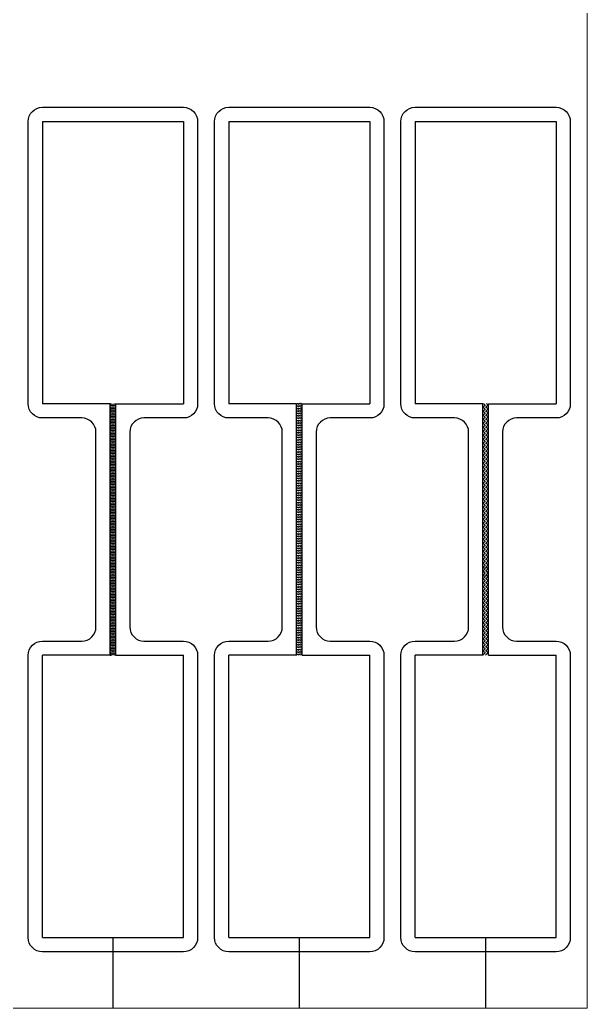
# Model space of a CAD drawing. Header units: millimetres. Extents: x 0 to 40, y 0 to 70.
# Drawn here: x 19.9 to 40, y 0 to 35 of the extents above; entities that cross this region are included whole.
import ezdxf

# ---------------------------------------------------------------- set-up
doc = ezdxf.new("R2010")
doc.units = ezdxf.units.MM
for name, color, linetype in [('Al Foil', 2, 'Continuous'), ('Cut Through All', 3, 'Continuous'), ('DEF POINTS', 7, 'Continuous')]:
    doc.layers.add(name, color=color, linetype=linetype)

msp = doc.modelspace()

# ---------------------------------------------------------------- linework, layer by layer
at = {"layer": 'Al Foil', "linetype": 'Continuous', "lineweight": 0}
for p, q in [((40, 70), (40, 0)), ((40, 0), (0, 0))]:
    msp.add_line(p, q, dxfattribs=at)
at = {"layer": 'Al Foil'}
for p, q in [((20.7, 31.4), (25.7, 31.4)), ((20.7, 31.4), (20.7, 21.4)), ((25.7, 31.4), (25.7, 21.4)), ((27.3, 31.4), (32.3, 31.4)), ((27.3, 31.4), (27.3, 21.4)), ((32.3, 31.4), (32.3, 21.4)), ((33.9, 31.4), (38.9, 31.4)), ((33.9, 31.4), (33.9, 21.4)), ((38.9, 31.4), (38.9, 21.4)), ((23.1, 21.4), (20.7, 21.4)), ((23.1, 12.5), (23.1, 21.4)), ((23.1, 21.4), (23.15, 21.4)), ((23.125, 21.351), (23.275, 21.351)), ((23.2, 21.4), (23.2, 21.37)), ((23.25, 21.4), (23.3, 21.4)), ((23.3, 12.5), (23.3, 21.4)), ((23.3, 21.4), (25.7, 21.4)), ((29.7, 21.4), (27.3, 21.4)), ((29.7, 21.377), (29.735, 21.412)), ((29.7, 12.5), (29.7, 21.4)), ((29.735, 21.412), (29.76, 21.412)), ((29.76, 21.377), (29.8, 21.417)), ((29.84, 21.377), (29.8, 21.417)), ((29.865, 21.412), (29.84, 21.412)), ((29.9, 21.377), (29.865, 21.412)), ((29.9, 12.5), (29.9, 21.4)), ((29.9, 21.4), (32.3, 21.4)), ((36.3, 21.4), (33.9, 21.4)), ((36.3, 12.5), (36.3, 21.4)), ((36.4, 21.339), (36.329, 21.41)), ((36.5, 21.339), (36.429, 21.41)), ((36.5, 12.5), (36.5, 21.4)), ((36.5, 21.4), (38.9, 21.4)), ((23.1, 21.3), (23.15, 21.3)), ((23.1, 21.2), (23.15, 21.2)), ((23.1, 21.1), (23.15, 21.1)), ((23.1, 21), (23.15, 21)), ((23.125, 21.251), (23.275, 21.251)), ((23.125, 21.151), (23.275, 21.151)), ((23.125, 21.051), (23.275, 21.051)), ((23.2, 21.33), (23.2, 21.27)), ((23.2, 21.23), (23.2, 21.17)), ((23.2, 21.13), (23.2, 21.07)), ((23.2, 21.03), (23.2, 20.97)), ((23.25, 21.3), (23.3, 21.3)), ((23.25, 21.2), (23.3, 21.2)), ((23.25, 21.1), (23.3, 21.1)), ((23.25, 21), (23.3, 21)), ((29.7, 21.292), (29.735, 21.327)), ((29.7, 21.206), (29.735, 21.242)), ((29.7, 21.121), (29.735, 21.156)), ((29.7, 21.036), (29.735, 21.071)), ((29.735, 21.327), (29.76, 21.327)), ((29.735, 21.242), (29.76, 21.242)), ((29.735, 21.156), (29.76, 21.156)), ((29.735, 21.071), (29.76, 21.071)), ((29.76, 21.292), (29.8, 21.331)), ((29.76, 21.206), (29.8, 21.246)), ((29.76, 21.121), (29.8, 21.161)), ((29.76, 21.036), (29.8, 21.075)), ((29.84, 21.292), (29.8, 21.331)), ((29.84, 21.206), (29.8, 21.246)), ((29.84, 21.121), (29.8, 21.161)), ((29.84, 21.036), (29.8, 21.075)), ((29.865, 21.327), (29.84, 21.327)), ((29.865, 21.242), (29.84, 21.242)), ((29.865, 21.156), (29.84, 21.156)), ((29.865, 21.071), (29.84, 21.071)), ((29.9, 21.292), (29.865, 21.327)), ((29.9, 21.206), (29.865, 21.242)), ((29.9, 21.121), (29.865, 21.156)), ((29.9, 21.036), (29.865, 21.071)), ((36.3, 21.268), (36.371, 21.339)), ((36.3, 21.127), (36.371, 21.197)), ((36.3, 20.985), (36.371, 21.056)), ((36.4, 21.197), (36.329, 21.268)), ((36.4, 21.056), (36.329, 21.127)), ((36.4, 21.268), (36.471, 21.339)), ((36.4, 21.127), (36.471, 21.197)), ((36.4, 20.985), (36.471, 21.056)), ((36.5, 21.197), (36.429, 21.268)), ((36.5, 21.056), (36.429, 21.127)), ((23.1, 20.9), (23.15, 20.9)), ((23.1, 20.8), (23.15, 20.8)), ((23.1, 20.7), (23.15, 20.7)), ((23.125, 20.951), (23.275, 20.951)), ((23.125, 20.851), (23.275, 20.851)), ((23.125, 20.751), (23.275, 20.751)), ((23.125, 20.651), (23.275, 20.651)), ((23.2, 20.93), (23.2, 20.87)), ((23.2, 20.83), (23.2, 20.77)), ((23.2, 20.73), (23.2, 20.67)), ((23.25, 20.9), (23.3, 20.9)), ((23.25, 20.8), (23.3, 20.8)), ((23.25, 20.7), (23.3, 20.7)), ((29.7, 20.95), (29.735, 20.986)), ((29.7, 20.865), (29.735, 20.9)), ((29.7, 20.779), (29.735, 20.815)), ((29.7, 20.694), (29.735, 20.729)), ((29.735, 20.986), (29.76, 20.986)), ((29.735, 20.9), (29.76, 20.9)), ((29.735, 20.815), (29.76, 20.815)), ((29.735, 20.729), (29.76, 20.729)), ((29.76, 20.95), (29.8, 20.99)), ((29.76, 20.865), (29.8, 20.904)), ((29.76, 20.779), (29.8, 20.819)), ((29.76, 20.694), (29.8, 20.734)), ((29.84, 20.95), (29.8, 20.99)), ((29.84, 20.865), (29.8, 20.904)), ((29.84, 20.779), (29.8, 20.819)), ((29.84, 20.694), (29.8, 20.734)), ((29.865, 20.986), (29.84, 20.986)), ((29.865, 20.9), (29.84, 20.9)), ((29.865, 20.815), (29.84, 20.815)), ((29.865, 20.729), (29.84, 20.729)), ((29.9, 20.95), (29.865, 20.986)), ((29.9, 20.865), (29.865, 20.9)), ((29.9, 20.779), (29.865, 20.815)), ((29.9, 20.694), (29.865, 20.729)), ((36.3, 20.844), (36.371, 20.915)), ((36.3, 20.702), (36.371, 20.773)), ((36.4, 20.915), (36.329, 20.985)), ((36.4, 20.773), (36.329, 20.844)), ((36.4, 20.632), (36.329, 20.702)), ((36.4, 20.844), (36.471, 20.915)), ((36.4, 20.702), (36.471, 20.773)), ((36.5, 20.915), (36.429, 20.985)), ((36.5, 20.773), (36.429, 20.844)), ((36.5, 20.632), (36.429, 20.702)), ((23.1, 20.6), (23.15, 20.6)), ((23.1, 20.5), (23.15, 20.5)), ((23.1, 20.4), (23.15, 20.4)), ((23.1, 20.3), (23.15, 20.3)), ((23.125, 20.551), (23.275, 20.551)), ((23.125, 20.451), (23.275, 20.451)), ((23.125, 20.351), (23.275, 20.351)), ((23.2, 20.63), (23.2, 20.57)), ((23.2, 20.53), (23.2, 20.47)), ((23.2, 20.43), (23.2, 20.37)), ((23.2, 20.33), (23.2, 20.27)), ((23.25, 20.6), (23.3, 20.6)), ((23.25, 20.5), (23.3, 20.5)), ((23.25, 20.4), (23.3, 20.4)), ((23.25, 20.3), (23.3, 20.3)), ((29.7, 20.609), (29.735, 20.644)), ((29.7, 20.523), (29.735, 20.559)), ((29.7, 20.438), (29.735, 20.473)), ((29.7, 20.353), (29.735, 20.388)), ((29.7, 20.267), (29.735, 20.303)), ((29.735, 20.644), (29.76, 20.644)), ((29.735, 20.559), (29.76, 20.559)), ((29.735, 20.473), (29.76, 20.473)), ((29.735, 20.388), (29.76, 20.388)), ((29.735, 20.303), (29.76, 20.303)), ((29.76, 20.609), (29.8, 20.648)), ((29.76, 20.523), (29.8, 20.563)), ((29.76, 20.438), (29.8, 20.478)), ((29.76, 20.353), (29.8, 20.392)), ((29.76, 20.267), (29.8, 20.307)), ((29.84, 20.609), (29.8, 20.648)), ((29.84, 20.523), (29.8, 20.563)), ((29.84, 20.438), (29.8, 20.478)), ((29.84, 20.353), (29.8, 20.392)), ((29.84, 20.267), (29.8, 20.307)), ((29.865, 20.644), (29.84, 20.644)), ((29.865, 20.559), (29.84, 20.559)), ((29.865, 20.473), (29.84, 20.473)), ((29.865, 20.388), (29.84, 20.388)), ((29.865, 20.303), (29.84, 20.303)), ((29.9, 20.609), (29.865, 20.644)), ((29.9, 20.523), (29.865, 20.559)), ((29.9, 20.438), (29.865, 20.473)), ((29.9, 20.353), (29.865, 20.388)), ((29.9, 20.267), (29.865, 20.303)), ((36.3, 20.561), (36.371, 20.632)), ((36.3, 20.42), (36.371, 20.49)), ((36.3, 20.278), (36.371, 20.349)), ((36.4, 20.49), (36.329, 20.561)), ((36.4, 20.349), (36.329, 20.42)), ((36.4, 20.561), (36.471, 20.632)), ((36.4, 20.42), (36.471, 20.49)), ((36.4, 20.278), (36.471, 20.349)), ((36.5, 20.49), (36.429, 20.561)), ((36.5, 20.349), (36.429, 20.42)), ((23.1, 20.2), (23.15, 20.2)), ((23.1, 20.1), (23.15, 20.1)), ((23.1, 20), (23.15, 20)), ((23.125, 20.251), (23.275, 20.251)), ((23.125, 20.151), (23.275, 20.151)), ((23.125, 20.051), (23.275, 20.051)), ((23.125, 19.951), (23.275, 19.951)), ((23.2, 20.23), (23.2, 20.17)), ((23.2, 20.13), (23.2, 20.07)), ((23.2, 20.03), (23.2, 19.97)), ((23.25, 20.2), (23.3, 20.2)), ((23.25, 20.1), (23.3, 20.1)), ((23.25, 20), (23.3, 20)), ((29.7, 20.182), (29.735, 20.217)), ((29.7, 20.097), (29.735, 20.132)), ((29.7, 20.011), (29.735, 20.047)), ((29.7, 19.926), (29.735, 19.961)), ((29.735, 20.217), (29.76, 20.217)), ((29.735, 20.132), (29.76, 20.132)), ((29.735, 20.047), (29.76, 20.047)), ((29.735, 19.961), (29.76, 19.961)), ((29.76, 20.182), (29.8, 20.222)), ((29.76, 20.097), (29.8, 20.136)), ((29.76, 20.011), (29.8, 20.051)), ((29.76, 19.926), (29.8, 19.966)), ((29.84, 20.182), (29.8, 20.222)), ((29.84, 20.097), (29.8, 20.136)), ((29.84, 20.011), (29.8, 20.051)), ((29.84, 19.926), (29.8, 19.966)), ((29.865, 20.217), (29.84, 20.217)), ((29.865, 20.132), (29.84, 20.132)), ((29.865, 20.047), (29.84, 20.047)), ((29.865, 19.961), (29.84, 19.961)), ((29.9, 20.182), (29.865, 20.217)), ((29.9, 20.097), (29.865, 20.132)), ((29.9, 20.011), (29.865, 20.047)), ((29.9, 19.926), (29.865, 19.961)), ((36.3, 20.137), (36.371, 20.207)), ((36.3, 19.995), (36.371, 20.066)), ((36.4, 20.207), (36.329, 20.278)), ((36.4, 20.066), (36.329, 20.137)), ((36.4, 19.925), (36.329, 19.995)), ((36.4, 20.137), (36.471, 20.207)), ((36.4, 19.995), (36.471, 20.066)), ((36.5, 20.207), (36.429, 20.278)), ((36.5, 20.066), (36.429, 20.137)), ((36.5, 19.925), (36.429, 19.995)), ((23.1, 19.9), (23.15, 19.9)), ((23.1, 19.8), (23.15, 19.8)), ((23.1, 19.7), (23.15, 19.7)), ((23.1, 19.6), (23.15, 19.6)), ((23.125, 19.851), (23.275, 19.851)), ((23.125, 19.751), (23.275, 19.751)), ((23.125, 19.651), (23.275, 19.651)), ((23.2, 19.93), (23.2, 19.87)), ((23.2, 19.83), (23.2, 19.77)), ((23.2, 19.73), (23.2, 19.67)), ((23.2, 19.63), (23.2, 19.57)), ((23.25, 19.9), (23.3, 19.9)), ((23.25, 19.8), (23.3, 19.8)), ((23.25, 19.7), (23.3, 19.7)), ((23.25, 19.6), (23.3, 19.6)), ((29.7, 19.841), (29.735, 19.876)), ((29.7, 19.755), (29.735, 19.791)), ((29.7, 19.67), (29.735, 19.705)), ((29.7, 19.584), (29.735, 19.62)), ((29.735, 19.876), (29.76, 19.876)), ((29.735, 19.791), (29.76, 19.791)), ((29.735, 19.705), (29.76, 19.705)), ((29.735, 19.62), (29.76, 19.62)), ((29.76, 19.841), (29.8, 19.88)), ((29.76, 19.755), (29.8, 19.795)), ((29.76, 19.67), (29.8, 19.709)), ((29.76, 19.584), (29.8, 19.624)), ((29.84, 19.841), (29.8, 19.88)), ((29.84, 19.755), (29.8, 19.795)), ((29.84, 19.67), (29.8, 19.709)), ((29.84, 19.584), (29.8, 19.624)), ((29.865, 19.876), (29.84, 19.876)), ((29.865, 19.791), (29.84, 19.791)), ((29.865, 19.705), (29.84, 19.705)), ((29.865, 19.62), (29.84, 19.62)), ((29.9, 19.841), (29.865, 19.876)), ((29.9, 19.755), (29.865, 19.791)), ((29.9, 19.67), (29.865, 19.705)), ((29.9, 19.584), (29.865, 19.62)), ((36.3, 19.854), (36.371, 19.925)), ((36.3, 19.712), (36.371, 19.783)), ((36.3, 19.571), (36.371, 19.642)), ((36.4, 19.783), (36.329, 19.854)), ((36.4, 19.642), (36.329, 19.712)), ((36.4, 19.854), (36.471, 19.925)), ((36.4, 19.712), (36.471, 19.783)), ((36.4, 19.571), (36.471, 19.642)), ((36.5, 19.783), (36.429, 19.854)), ((36.5, 19.642), (36.429, 19.712)), ((23.1, 19.5), (23.15, 19.5)), ((23.1, 19.4), (23.15, 19.4)), ((23.1, 19.3), (23.15, 19.3)), ((23.125, 19.551), (23.275, 19.551)), ((23.125, 19.451), (23.275, 19.451)), ((23.125, 19.351), (23.275, 19.351)), ((23.125, 19.251), (23.275, 19.251)), ((23.2, 19.53), (23.2, 19.47)), ((23.2, 19.43), (23.2, 19.37)), ((23.2, 19.33), (23.2, 19.27)), ((23.25, 19.5), (23.3, 19.5)), ((23.25, 19.4), (23.3, 19.4)), ((23.25, 19.3), (23.3, 19.3)), ((29.7, 19.499), (29.735, 19.534)), ((29.7, 19.414), (29.735, 19.449)), ((29.7, 19.328), (29.735, 19.364)), ((29.7, 19.243), (29.735, 19.278)), ((29.735, 19.534), (29.76, 19.534)), ((29.735, 19.449), (29.76, 19.449)), ((29.735, 19.364), (29.76, 19.364)), ((29.735, 19.278), (29.76, 19.278)), ((29.76, 19.499), (29.8, 19.539)), ((29.76, 19.414), (29.8, 19.453)), ((29.76, 19.328), (29.8, 19.368)), ((29.76, 19.243), (29.8, 19.283)), ((29.84, 19.499), (29.8, 19.539)), ((29.84, 19.414), (29.8, 19.453)), ((29.84, 19.328), (29.8, 19.368)), ((29.84, 19.243), (29.8, 19.283)), ((29.865, 19.534), (29.84, 19.534)), ((29.865, 19.449), (29.84, 19.449)), ((29.865, 19.364), (29.84, 19.364)), ((29.865, 19.278), (29.84, 19.278)), ((29.9, 19.499), (29.865, 19.534)), ((29.9, 19.414), (29.865, 19.449)), ((29.9, 19.328), (29.865, 19.364)), ((29.9, 19.243), (29.865, 19.278)), ((36.3, 19.43), (36.371, 19.5)), ((36.3, 19.288), (36.371, 19.359)), ((36.4, 19.5), (36.329, 19.571)), ((36.4, 19.359), (36.329, 19.43)), ((36.4, 19.218), (36.329, 19.288)), ((36.4, 19.43), (36.471, 19.5)), ((36.4, 19.288), (36.471, 19.359)), ((36.5, 19.5), (36.429, 19.571)), ((36.5, 19.359), (36.429, 19.43)), ((36.5, 19.218), (36.429, 19.288)), ((23.1, 19.2), (23.15, 19.2)), ((23.1, 19.1), (23.15, 19.1)), ((23.1, 19), (23.15, 19)), ((23.1, 18.9), (23.15, 18.9)), ((23.125, 19.151), (23.275, 19.151)), ((23.125, 19.051), (23.275, 19.051)), ((23.125, 18.951), (23.275, 18.951)), ((23.2, 19.23), (23.2, 19.17)), ((23.2, 19.13), (23.2, 19.07)), ((23.2, 19.03), (23.2, 18.97)), ((23.2, 18.93), (23.2, 18.87)), ((23.25, 19.2), (23.3, 19.2)), ((23.25, 19.1), (23.3, 19.1)), ((23.25, 19), (23.3, 19)), ((23.25, 18.9), (23.3, 18.9)), ((29.7, 19.158), (29.735, 19.193)), ((29.7, 19.072), (29.735, 19.108)), ((29.7, 18.987), (29.735, 19.022)), ((29.7, 18.902), (29.735, 18.937)), ((29.735, 19.193), (29.76, 19.193)), ((29.735, 19.108), (29.76, 19.108)), ((29.735, 19.022), (29.76, 19.022)), ((29.735, 18.937), (29.76, 18.937)), ((29.76, 19.158), (29.8, 19.197)), ((29.76, 19.072), (29.8, 19.112)), ((29.76, 18.987), (29.8, 19.027)), ((29.76, 18.902), (29.8, 18.941)), ((29.84, 19.158), (29.8, 19.197)), ((29.84, 19.072), (29.8, 19.112)), ((29.84, 18.987), (29.8, 19.027)), ((29.84, 18.902), (29.8, 18.941)), ((29.865, 19.193), (29.84, 19.193)), ((29.865, 19.108), (29.84, 19.108)), ((29.865, 19.022), (29.84, 19.022)), ((29.865, 18.937), (29.84, 18.937)), ((29.9, 19.158), (29.865, 19.193)), ((29.9, 19.072), (29.865, 19.108)), ((29.9, 18.987), (29.865, 19.022)), ((29.9, 18.902), (29.865, 18.937)), ((36.3, 19.147), (36.371, 19.218)), ((36.3, 19.005), (36.371, 19.076)), ((36.3, 18.864), (36.371, 18.935)), ((36.4, 19.076), (36.329, 19.147)), ((36.4, 18.935), (36.329, 19.005)), ((36.4, 19.147), (36.471, 19.218)), ((36.4, 19.005), (36.471, 19.076)), ((36.4, 18.864), (36.471, 18.935)), ((36.5, 19.076), (36.429, 19.147)), ((36.5, 18.935), (36.429, 19.005)), ((23.1, 18.8), (23.15, 18.8)), ((23.1, 18.7), (23.15, 18.7)), ((23.1, 18.6), (23.15, 18.6)), ((23.125, 18.851), (23.275, 18.851)), ((23.125, 18.751), (23.275, 18.751)), ((23.125, 18.651), (23.275, 18.651)), ((23.125, 18.551), (23.275, 18.551)), ((23.2, 18.83), (23.2, 18.77)), ((23.2, 18.73), (23.2, 18.67)), ((23.2, 18.63), (23.2, 18.57)), ((23.25, 18.8), (23.3, 18.8)), ((23.25, 18.7), (23.3, 18.7)), ((23.25, 18.6), (23.3, 18.6)), ((29.7, 18.816), (29.735, 18.852)), ((29.7, 18.731), (29.735, 18.766)), ((29.7, 18.646), (29.735, 18.681)), ((29.7, 18.56), (29.735, 18.596)), ((29.735, 18.852), (29.76, 18.852)), ((29.735, 18.766), (29.76, 18.766)), ((29.735, 18.681), (29.76, 18.681)), ((29.735, 18.596), (29.76, 18.596)), ((29.76, 18.816), (29.8, 18.856)), ((29.76, 18.731), (29.8, 18.771)), ((29.76, 18.646), (29.8, 18.685)), ((29.76, 18.56), (29.8, 18.6)), ((29.84, 18.816), (29.8, 18.856)), ((29.84, 18.731), (29.8, 18.771)), ((29.84, 18.646), (29.8, 18.685)), ((29.84, 18.56), (29.8, 18.6)), ((29.865, 18.852), (29.84, 18.852)), ((29.865, 18.766), (29.84, 18.766)), ((29.865, 18.681), (29.84, 18.681)), ((29.865, 18.596), (29.84, 18.596)), ((29.9, 18.816), (29.865, 18.852)), ((29.9, 18.731), (29.865, 18.766)), ((29.9, 18.646), (29.865, 18.681)), ((29.9, 18.56), (29.865, 18.596)), ((36.3, 18.723), (36.371, 18.793)), ((36.3, 18.581), (36.371, 18.652)), ((36.4, 18.793), (36.329, 18.864)), ((36.4, 18.652), (36.329, 18.723)), ((36.4, 18.51), (36.329, 18.581)), ((36.4, 18.723), (36.471, 18.793)), ((36.4, 18.581), (36.471, 18.652)), ((36.5, 18.793), (36.429, 18.864)), ((36.5, 18.652), (36.429, 18.723)), ((36.5, 18.51), (36.429, 18.581)), ((23.1, 18.5), (23.15, 18.5)), ((23.1, 18.4), (23.15, 18.4)), ((23.1, 18.3), (23.15, 18.3)), ((23.1, 18.2), (23.15, 18.2)), ((23.125, 18.451), (23.275, 18.451)), ((23.125, 18.351), (23.275, 18.351)), ((23.125, 18.251), (23.275, 18.251)), ((23.2, 18.53), (23.2, 18.47)), ((23.2, 18.43), (23.2, 18.37)), ((23.2, 18.33), (23.2, 18.27)), ((23.2, 18.23), (23.2, 18.17)), ((23.25, 18.5), (23.3, 18.5)), ((23.25, 18.4), (23.3, 18.4)), ((23.25, 18.3), (23.3, 18.3)), ((23.25, 18.2), (23.3, 18.2)), ((29.7, 18.475), (29.735, 18.51)), ((29.7, 18.39), (29.735, 18.425)), ((29.7, 18.304), (29.735, 18.34)), ((29.7, 18.219), (29.735, 18.254)), ((29.735, 18.51), (29.76, 18.51)), ((29.735, 18.425), (29.76, 18.425)), ((29.735, 18.34), (29.76, 18.34)), ((29.735, 18.254), (29.76, 18.254)), ((29.76, 18.475), (29.8, 18.515)), ((29.76, 18.39), (29.8, 18.429)), ((29.76, 18.304), (29.8, 18.344)), ((29.76, 18.219), (29.8, 18.258)), ((29.84, 18.475), (29.8, 18.515)), ((29.84, 18.39), (29.8, 18.429)), ((29.84, 18.304), (29.8, 18.344)), ((29.84, 18.219), (29.8, 18.258)), ((29.865, 18.51), (29.84, 18.51)), ((29.865, 18.425), (29.84, 18.425)), ((29.865, 18.34), (29.84, 18.34)), ((29.865, 18.254), (29.84, 18.254)), ((29.9, 18.475), (29.865, 18.51)), ((29.9, 18.39), (29.865, 18.425)), ((29.9, 18.304), (29.865, 18.34)), ((29.9, 18.219), (29.865, 18.254)), ((36.3, 18.44), (36.371, 18.51)), ((36.3, 18.298), (36.371, 18.369)), ((36.3, 18.157), (36.371, 18.228)), ((36.4, 18.369), (36.329, 18.44)), ((36.4, 18.228), (36.329, 18.298)), ((36.4, 18.44), (36.471, 18.51)), ((36.4, 18.298), (36.471, 18.369)), ((36.4, 18.157), (36.471, 18.228)), ((36.5, 18.369), (36.429, 18.44)), ((36.5, 18.228), (36.429, 18.298)), ((23.1, 18.1), (23.15, 18.1)), ((23.1, 18), (23.15, 18)), ((23.1, 17.9), (23.15, 17.9)), ((23.125, 18.151), (23.275, 18.151)), ((23.125, 18.051), (23.275, 18.051)), ((23.125, 17.951), (23.275, 17.951)), ((23.125, 17.851), (23.275, 17.851)), ((23.2, 18.13), (23.2, 18.07)), ((23.2, 18.03), (23.2, 17.97)), ((23.2, 17.93), (23.2, 17.87)), ((23.25, 18.1), (23.3, 18.1)), ((23.25, 18), (23.3, 18)), ((23.25, 17.9), (23.3, 17.9)), ((29.7, 18.133), (29.735, 18.169)), ((29.7, 18.048), (29.735, 18.083)), ((29.7, 17.963), (29.735, 17.998)), ((29.7, 17.877), (29.735, 17.913)), ((29.735, 18.169), (29.76, 18.169)), ((29.735, 18.083), (29.76, 18.083)), ((29.735, 17.998), (29.76, 17.998)), ((29.735, 17.913), (29.76, 17.913)), ((29.76, 18.133), (29.8, 18.173)), ((29.76, 18.048), (29.8, 18.088)), ((29.76, 17.963), (29.8, 18.002)), ((29.76, 17.877), (29.8, 17.917)), ((29.84, 18.133), (29.8, 18.173)), ((29.84, 18.048), (29.8, 18.088)), ((29.84, 17.963), (29.8, 18.002)), ((29.84, 17.877), (29.8, 17.917)), ((29.865, 18.169), (29.84, 18.169)), ((29.865, 18.083), (29.84, 18.083)), ((29.865, 17.998), (29.84, 17.998)), ((29.865, 17.913), (29.84, 17.913)), ((29.9, 18.133), (29.865, 18.169)), ((29.9, 18.048), (29.865, 18.083)), ((29.9, 17.963), (29.865, 17.998)), ((29.9, 17.877), (29.865, 17.913)), ((36.3, 18.015), (36.371, 18.086)), ((36.3, 17.874), (36.371, 17.945)), ((36.4, 18.086), (36.329, 18.157)), ((36.4, 17.945), (36.329, 18.015)), ((36.4, 17.803), (36.329, 17.874)), ((36.4, 18.015), (36.471, 18.086)), ((36.4, 17.874), (36.471, 17.945)), ((36.5, 18.086), (36.429, 18.157)), ((36.5, 17.945), (36.429, 18.015)), ((36.5, 17.803), (36.429, 17.874)), ((23.1, 17.8), (23.15, 17.8)), ((23.1, 17.7), (23.15, 17.7)), ((23.1, 17.6), (23.15, 17.6)), ((23.1, 17.5), (23.15, 17.5)), ((23.125, 17.751), (23.275, 17.751)), ((23.125, 17.651), (23.275, 17.651)), ((23.125, 17.551), (23.275, 17.551)), ((23.2, 17.83), (23.2, 17.77)), ((23.2, 17.73), (23.2, 17.67)), ((23.2, 17.63), (23.2, 17.57)), ((23.2, 17.53), (23.2, 17.47)), ((23.25, 17.8), (23.3, 17.8)), ((23.25, 17.7), (23.3, 17.7)), ((23.25, 17.6), (23.3, 17.6)), ((23.25, 17.5), (23.3, 17.5)), ((29.7, 17.792), (29.735, 17.827)), ((29.7, 17.707), (29.735, 17.742)), ((29.7, 17.621), (29.735, 17.657)), ((29.7, 17.536), (29.735, 17.571)), ((29.735, 17.827), (29.76, 17.827)), ((29.735, 17.742), (29.76, 17.742)), ((29.735, 17.657), (29.76, 17.657)), ((29.735, 17.571), (29.76, 17.571)), ((29.76, 17.792), (29.8, 17.832)), ((29.76, 17.707), (29.8, 17.746)), ((29.76, 17.621), (29.8, 17.661)), ((29.76, 17.536), (29.8, 17.576)), ((29.84, 17.792), (29.8, 17.832)), ((29.84, 17.707), (29.8, 17.746)), ((29.84, 17.621), (29.8, 17.661)), ((29.84, 17.536), (29.8, 17.576)), ((29.865, 17.827), (29.84, 17.827)), ((29.865, 17.742), (29.84, 17.742)), ((29.865, 17.657), (29.84, 17.657)), ((29.865, 17.571), (29.84, 17.571)), ((29.9, 17.792), (29.865, 17.827)), ((29.9, 17.707), (29.865, 17.742)), ((29.9, 17.621), (29.865, 17.657)), ((29.9, 17.536), (29.865, 17.571)), ((36.3, 17.733), (36.371, 17.803)), ((36.3, 17.591), (36.371, 17.662)), ((36.3, 17.45), (36.371, 17.52)), ((36.4, 17.662), (36.329, 17.733)), ((36.4, 17.52), (36.329, 17.591)), ((36.4, 17.733), (36.471, 17.803)), ((36.4, 17.591), (36.471, 17.662)), ((36.4, 17.45), (36.471, 17.52)), ((36.5, 17.662), (36.429, 17.733)), ((36.5, 17.52), (36.429, 17.591)), ((23.1, 17.4), (23.15, 17.4)), ((23.1, 17.3), (23.15, 17.3)), ((23.1, 17.2), (23.15, 17.2)), ((23.125, 17.451), (23.275, 17.451)), ((23.125, 17.351), (23.275, 17.351)), ((23.125, 17.251), (23.275, 17.251)), ((23.125, 17.151), (23.275, 17.151)), ((23.2, 17.43), (23.2, 17.37)), ((23.2, 17.33), (23.2, 17.27)), ((23.2, 17.23), (23.2, 17.17)), ((23.25, 17.4), (23.3, 17.4)), ((23.25, 17.3), (23.3, 17.3)), ((23.25, 17.2), (23.3, 17.2)), ((29.7, 17.451), (29.735, 17.486)), ((29.7, 17.365), (29.735, 17.401)), ((29.7, 17.28), (29.735, 17.315)), ((29.7, 17.195), (29.735, 17.23)), ((29.735, 17.486), (29.76, 17.486)), ((29.735, 17.401), (29.76, 17.401)), ((29.735, 17.315), (29.76, 17.315)), ((29.735, 17.23), (29.76, 17.23)), ((29.76, 17.451), (29.8, 17.49)), ((29.76, 17.365), (29.8, 17.405)), ((29.76, 17.28), (29.8, 17.32)), ((29.76, 17.195), (29.8, 17.234)), ((29.84, 17.451), (29.8, 17.49)), ((29.84, 17.365), (29.8, 17.405)), ((29.84, 17.28), (29.8, 17.32)), ((29.84, 17.195), (29.8, 17.234)), ((29.865, 17.486), (29.84, 17.486)), ((29.865, 17.401), (29.84, 17.401)), ((29.865, 17.315), (29.84, 17.315)), ((29.865, 17.23), (29.84, 17.23)), ((29.9, 17.451), (29.865, 17.486)), ((29.9, 17.365), (29.865, 17.401)), ((29.9, 17.28), (29.865, 17.315)), ((29.9, 17.195), (29.865, 17.23)), ((36.3, 17.308), (36.371, 17.379)), ((36.3, 17.167), (36.371, 17.238)), ((36.4, 17.379), (36.329, 17.45)), ((36.4, 17.238), (36.329, 17.308)), ((36.4, 17.096), (36.329, 17.167)), ((36.4, 17.308), (36.471, 17.379)), ((36.4, 17.167), (36.471, 17.238)), ((36.5, 17.379), (36.429, 17.45)), ((36.5, 17.238), (36.429, 17.308)), ((36.5, 17.096), (36.429, 17.167)), ((23.1, 17.1), (23.15, 17.1)), ((23.1, 17), (23.15, 17)), ((23.1, 16.9), (23.15, 16.9)), ((23.1, 16.8), (23.15, 16.8)), ((23.125, 17.051), (23.275, 17.051)), ((23.125, 16.951), (23.275, 16.951)), ((23.125, 16.851), (23.275, 16.851)), ((23.2, 17.13), (23.2, 17.07)), ((23.2, 17.03), (23.2, 16.97)), ((23.2, 16.93), (23.2, 16.87)), ((23.2, 16.83), (23.2, 16.77)), ((23.25, 17.1), (23.3, 17.1)), ((23.25, 17), (23.3, 17)), ((23.25, 16.9), (23.3, 16.9)), ((23.25, 16.8), (23.3, 16.8)), ((29.7, 17.109), (29.735, 17.145)), ((29.7, 17.024), (29.735, 17.059)), ((29.7, 16.938), (29.735, 16.974)), ((29.7, 16.853), (29.735, 16.888)), ((29.7, 16.768), (29.735, 16.803)), ((29.735, 17.145), (29.76, 17.145)), ((29.735, 17.059), (29.76, 17.059)), ((29.735, 16.974), (29.76, 16.974)), ((29.735, 16.888), (29.76, 16.888)), ((29.735, 16.803), (29.76, 16.803)), ((29.76, 17.109), (29.8, 17.149)), ((29.76, 17.024), (29.8, 17.063)), ((29.76, 16.938), (29.8, 16.978)), ((29.76, 16.853), (29.8, 16.893)), ((29.76, 16.768), (29.8, 16.807)), ((29.84, 17.109), (29.8, 17.149)), ((29.84, 17.024), (29.8, 17.063)), ((29.84, 16.938), (29.8, 16.978)), ((29.84, 16.853), (29.8, 16.893)), ((29.84, 16.768), (29.8, 16.807)), ((29.865, 17.145), (29.84, 17.145)), ((29.865, 17.059), (29.84, 17.059)), ((29.865, 16.974), (29.84, 16.974)), ((29.865, 16.888), (29.84, 16.888)), ((29.865, 16.803), (29.84, 16.803)), ((29.9, 17.109), (29.865, 17.145)), ((29.9, 17.024), (29.865, 17.059)), ((29.9, 16.938), (29.865, 16.974)), ((29.9, 16.853), (29.865, 16.888)), ((29.9, 16.768), (29.865, 16.803)), ((36.3, 17.025), (36.371, 17.096)), ((36.3, 16.884), (36.371, 16.955)), ((36.3, 16.743), (36.371, 16.813)), ((36.4, 16.955), (36.329, 17.025)), ((36.4, 16.813), (36.329, 16.884)), ((36.4, 17.025), (36.471, 17.096)), ((36.4, 16.884), (36.471, 16.955)), ((36.4, 16.743), (36.471, 16.813)), ((36.5, 16.955), (36.429, 17.025)), ((36.5, 16.813), (36.429, 16.884)), ((23.1, 16.7), (23.15, 16.7)), ((23.1, 16.6), (23.15, 16.6)), ((23.1, 16.5), (23.15, 16.5)), ((23.125, 16.751), (23.275, 16.751)), ((23.125, 16.651), (23.275, 16.651)), ((23.125, 16.551), (23.275, 16.551)), ((23.125, 16.451), (23.275, 16.451)), ((23.2, 16.73), (23.2, 16.67)), ((23.2, 16.63), (23.2, 16.57)), ((23.2, 16.53), (23.2, 16.47)), ((23.25, 16.7), (23.3, 16.7)), ((23.25, 16.6), (23.3, 16.6)), ((23.25, 16.5), (23.3, 16.5)), ((29.7, 16.682), (29.735, 16.718)), ((29.7, 16.597), (29.735, 16.632)), ((29.7, 16.512), (29.735, 16.547)), ((29.7, 16.426), (29.735, 16.462)), ((29.735, 16.718), (29.76, 16.718)), ((29.735, 16.632), (29.76, 16.632)), ((29.735, 16.547), (29.76, 16.547)), ((29.735, 16.462), (29.76, 16.462)), ((29.76, 16.682), (29.8, 16.722)), ((29.76, 16.597), (29.8, 16.637)), ((29.76, 16.512), (29.8, 16.551)), ((29.76, 16.426), (29.8, 16.466)), ((29.84, 16.682), (29.8, 16.722)), ((29.84, 16.597), (29.8, 16.637)), ((29.84, 16.512), (29.8, 16.551)), ((29.84, 16.426), (29.8, 16.466)), ((29.865, 16.718), (29.84, 16.718)), ((29.865, 16.632), (29.84, 16.632)), ((29.865, 16.547), (29.84, 16.547)), ((29.865, 16.462), (29.84, 16.462)), ((29.9, 16.682), (29.865, 16.718)), ((29.9, 16.597), (29.865, 16.632)), ((29.9, 16.512), (29.865, 16.547)), ((29.9, 16.426), (29.865, 16.462)), ((36.3, 16.601), (36.371, 16.672)), ((36.3, 16.46), (36.371, 16.531)), ((36.4, 16.672), (36.329, 16.743)), ((36.4, 16.531), (36.329, 16.601)), ((36.4, 16.389), (36.329, 16.46)), ((36.4, 16.601), (36.471, 16.672)), ((36.4, 16.46), (36.471, 16.531)), ((36.5, 16.672), (36.429, 16.743)), ((36.5, 16.531), (36.429, 16.601)), ((36.5, 16.389), (36.429, 16.46)), ((23.1, 16.4), (23.15, 16.4)), ((23.1, 16.3), (23.15, 16.3)), ((23.1, 16.2), (23.15, 16.2)), ((23.1, 16.1), (23.15, 16.1)), ((23.125, 16.351), (23.275, 16.351)), ((23.125, 16.251), (23.275, 16.251)), ((23.125, 16.151), (23.275, 16.151)), ((23.2, 16.43), (23.2, 16.37)), ((23.2, 16.33), (23.2, 16.27)), ((23.2, 16.23), (23.2, 16.17)), ((23.2, 16.13), (23.2, 16.07)), ((23.25, 16.4), (23.3, 16.4)), ((23.25, 16.3), (23.3, 16.3)), ((23.25, 16.2), (23.3, 16.2)), ((23.25, 16.1), (23.3, 16.1)), ((29.7, 16.341), (29.735, 16.376)), ((29.7, 16.256), (29.735, 16.291)), ((29.7, 16.17), (29.735, 16.206)), ((29.7, 16.085), (29.735, 16.12)), ((29.735, 16.376), (29.76, 16.376)), ((29.735, 16.291), (29.76, 16.291)), ((29.735, 16.206), (29.76, 16.206)), ((29.735, 16.12), (29.76, 16.12)), ((29.76, 16.341), (29.8, 16.381)), ((29.76, 16.256), (29.8, 16.295)), ((29.76, 16.17), (29.8, 16.21)), ((29.76, 16.085), (29.8, 16.125)), ((29.84, 16.341), (29.8, 16.381)), ((29.84, 16.256), (29.8, 16.295)), ((29.84, 16.17), (29.8, 16.21)), ((29.84, 16.085), (29.8, 16.125)), ((29.865, 16.376), (29.84, 16.376)), ((29.865, 16.291), (29.84, 16.291)), ((29.865, 16.206), (29.84, 16.206)), ((29.865, 16.12), (29.84, 16.12)), ((29.9, 16.341), (29.865, 16.376)), ((29.9, 16.256), (29.865, 16.291)), ((29.9, 16.17), (29.865, 16.206)), ((29.9, 16.085), (29.865, 16.12)), ((36.3, 16.318), (36.371, 16.389)), ((36.3, 16.177), (36.371, 16.248)), ((36.3, 16.036), (36.371, 16.106)), ((36.4, 16.248), (36.329, 16.318)), ((36.4, 16.106), (36.329, 16.177)), ((36.4, 16.318), (36.471, 16.389)), ((36.4, 16.177), (36.471, 16.248)), ((36.4, 16.036), (36.471, 16.106)), ((36.5, 16.248), (36.429, 16.318)), ((36.5, 16.106), (36.429, 16.177)), ((23.1, 16), (23.15, 16)), ((23.1, 15.9), (23.15, 15.9)), ((23.1, 15.8), (23.15, 15.8)), ((23.125, 16.051), (23.275, 16.051)), ((23.125, 15.951), (23.275, 15.951)), ((23.125, 15.851), (23.275, 15.851)), ((23.125, 15.751), (23.275, 15.751)), ((23.2, 16.03), (23.2, 15.97)), ((23.2, 15.93), (23.2, 15.87)), ((23.2, 15.83), (23.2, 15.77)), ((23.25, 16), (23.3, 16)), ((23.25, 15.9), (23.3, 15.9)), ((23.25, 15.8), (23.3, 15.8)), ((29.7, 16), (29.735, 16.035)), ((29.7, 15.914), (29.735, 15.95)), ((29.7, 15.829), (29.735, 15.864)), ((29.7, 15.744), (29.735, 15.779)), ((29.735, 16.035), (29.76, 16.035)), ((29.735, 15.95), (29.76, 15.95)), ((29.735, 15.864), (29.76, 15.864)), ((29.735, 15.779), (29.76, 15.779)), ((29.76, 16), (29.8, 16.039)), ((29.76, 15.914), (29.8, 15.954)), ((29.76, 15.829), (29.8, 15.869)), ((29.76, 15.744), (29.8, 15.783)), ((29.84, 16), (29.8, 16.039)), ((29.84, 15.914), (29.8, 15.954)), ((29.84, 15.829), (29.8, 15.869)), ((29.84, 15.744), (29.8, 15.783)), ((29.865, 16.035), (29.84, 16.035)), ((29.865, 15.95), (29.84, 15.95)), ((29.865, 15.864), (29.84, 15.864)), ((29.865, 15.779), (29.84, 15.779)), ((29.9, 16), (29.865, 16.035)), ((29.9, 15.914), (29.865, 15.95)), ((29.9, 15.829), (29.865, 15.864)), ((29.9, 15.744), (29.865, 15.779)), ((36.3, 15.894), (36.371, 15.965)), ((36.3, 15.753), (36.371, 15.823)), ((36.4, 15.965), (36.329, 16.036)), ((36.4, 15.823), (36.329, 15.894)), ((36.4, 15.682), (36.329, 15.753)), ((36.4, 15.894), (36.471, 15.965)), ((36.4, 15.753), (36.471, 15.823)), ((36.5, 15.965), (36.429, 16.036)), ((36.5, 15.823), (36.429, 15.894)), ((36.5, 15.682), (36.429, 15.753)), ((23.1, 15.7), (23.15, 15.7)), ((23.1, 15.6), (23.15, 15.6)), ((23.1, 15.5), (23.15, 15.5)), ((23.1, 15.4), (23.15, 15.4)), ((23.125, 15.651), (23.275, 15.651)), ((23.125, 15.551), (23.275, 15.551)), ((23.125, 15.451), (23.275, 15.451)), ((23.2, 15.73), (23.2, 15.67)), ((23.2, 15.63), (23.2, 15.57)), ((23.2, 15.53), (23.2, 15.47)), ((23.2, 15.43), (23.2, 15.37)), ((23.25, 15.7), (23.3, 15.7)), ((23.25, 15.6), (23.3, 15.6)), ((23.25, 15.5), (23.3, 15.5)), ((23.25, 15.4), (23.3, 15.4)), ((29.7, 15.658), (29.735, 15.694)), ((29.7, 15.573), (29.735, 15.608)), ((29.7, 15.487), (29.735, 15.523)), ((29.7, 15.402), (29.735, 15.437)), ((29.735, 15.694), (29.76, 15.694)), ((29.735, 15.608), (29.76, 15.608)), ((29.735, 15.523), (29.76, 15.523)), ((29.735, 15.437), (29.76, 15.437)), ((29.76, 15.658), (29.8, 15.698)), ((29.76, 15.573), (29.8, 15.612)), ((29.76, 15.487), (29.8, 15.527)), ((29.76, 15.402), (29.8, 15.442)), ((29.84, 15.658), (29.8, 15.698)), ((29.84, 15.573), (29.8, 15.612)), ((29.84, 15.487), (29.8, 15.527)), ((29.84, 15.402), (29.8, 15.442)), ((29.865, 15.694), (29.84, 15.694)), ((29.865, 15.608), (29.84, 15.608)), ((29.865, 15.523), (29.84, 15.523)), ((29.865, 15.437), (29.84, 15.437)), ((29.9, 15.658), (29.865, 15.694)), ((29.9, 15.573), (29.865, 15.608)), ((29.9, 15.487), (29.865, 15.523)), ((29.9, 15.402), (29.865, 15.437)), ((36.3, 15.611), (36.371, 15.682)), ((36.3, 15.47), (36.371, 15.541)), ((36.4, 15.541), (36.329, 15.611)), ((36.4, 15.399), (36.329, 15.47)), ((36.4, 15.611), (36.471, 15.682)), ((36.4, 15.47), (36.471, 15.541)), ((36.5, 15.541), (36.429, 15.611)), ((36.5, 15.399), (36.429, 15.47)), ((23.1, 15.3), (23.15, 15.3)), ((23.1, 15.2), (23.15, 15.2)), ((23.1, 15.1), (23.15, 15.1)), ((23.125, 15.351), (23.275, 15.351)), ((23.125, 15.251), (23.275, 15.251)), ((23.125, 15.151), (23.275, 15.151)), ((23.125, 15.051), (23.275, 15.051)), ((23.2, 15.33), (23.2, 15.27)), ((23.2, 15.23), (23.2, 15.17)), ((23.2, 15.13), (23.2, 15.07)), ((23.25, 15.3), (23.3, 15.3)), ((23.25, 15.2), (23.3, 15.2)), ((23.25, 15.1), (23.3, 15.1)), ((29.7, 15.317), (29.735, 15.352)), ((29.7, 15.231), (29.735, 15.267)), ((29.7, 15.146), (29.735, 15.181)), ((29.7, 15.061), (29.735, 15.096)), ((29.735, 15.352), (29.76, 15.352)), ((29.735, 15.267), (29.76, 15.267)), ((29.735, 15.181), (29.76, 15.181)), ((29.735, 15.096), (29.76, 15.096)), ((29.76, 15.317), (29.8, 15.356)), ((29.76, 15.231), (29.8, 15.271)), ((29.76, 15.146), (29.8, 15.186)), ((29.76, 15.061), (29.8, 15.1)), ((29.84, 15.317), (29.8, 15.356)), ((29.84, 15.231), (29.8, 15.271)), ((29.84, 15.146), (29.8, 15.186)), ((29.84, 15.061), (29.8, 15.1)), ((29.865, 15.352), (29.84, 15.352)), ((29.865, 15.267), (29.84, 15.267)), ((29.865, 15.181), (29.84, 15.181)), ((29.865, 15.096), (29.84, 15.096)), ((29.9, 15.317), (29.865, 15.352)), ((29.9, 15.231), (29.865, 15.267)), ((29.9, 15.146), (29.865, 15.181)), ((29.9, 15.061), (29.865, 15.096)), ((36.3, 15.328), (36.371, 15.399)), ((36.3, 15.187), (36.371, 15.258)), ((36.3, 15.046), (36.371, 15.116)), ((36.4, 15.258), (36.329, 15.328)), ((36.4, 15.116), (36.329, 15.187)), ((36.4, 15.328), (36.471, 15.399)), ((36.4, 15.187), (36.471, 15.258)), ((36.4, 15.046), (36.471, 15.116)), ((36.5, 15.258), (36.429, 15.328)), ((36.5, 15.116), (36.429, 15.187)), ((23.1, 15), (23.15, 15)), ((23.1, 14.9), (23.15, 14.9)), ((23.1, 14.8), (23.15, 14.8)), ((23.1, 14.7), (23.15, 14.7)), ((23.125, 14.951), (23.275, 14.951)), ((23.125, 14.851), (23.275, 14.851)), ((23.125, 14.751), (23.275, 14.751)), ((23.2, 15.03), (23.2, 14.97)), ((23.2, 14.93), (23.2, 14.87)), ((23.2, 14.83), (23.2, 14.77)), ((23.2, 14.73), (23.2, 14.67)), ((23.25, 15), (23.3, 15)), ((23.25, 14.9), (23.3, 14.9)), ((23.25, 14.8), (23.3, 14.8)), ((23.25, 14.7), (23.3, 14.7)), ((29.7, 14.975), (29.735, 15.011)), ((29.7, 14.89), (29.735, 14.925)), ((29.7, 14.805), (29.735, 14.84)), ((29.7, 14.719), (29.735, 14.755)), ((29.735, 15.011), (29.76, 15.011)), ((29.735, 14.925), (29.76, 14.925)), ((29.735, 14.84), (29.76, 14.84)), ((29.735, 14.755), (29.76, 14.755)), ((29.76, 14.975), (29.8, 15.015)), ((29.76, 14.89), (29.8, 14.93)), ((29.76, 14.805), (29.8, 14.844)), ((29.76, 14.719), (29.8, 14.759)), ((29.84, 14.975), (29.8, 15.015)), ((29.84, 14.89), (29.8, 14.93)), ((29.84, 14.805), (29.8, 14.844)), ((29.84, 14.719), (29.8, 14.759)), ((29.865, 15.011), (29.84, 15.011)), ((29.865, 14.925), (29.84, 14.925)), ((29.865, 14.84), (29.84, 14.84)), ((29.865, 14.755), (29.84, 14.755)), ((29.9, 14.975), (29.865, 15.011)), ((29.9, 14.89), (29.865, 14.925)), ((29.9, 14.805), (29.865, 14.84)), ((29.9, 14.719), (29.865, 14.755)), ((36.3, 14.904), (36.371, 14.975)), ((36.3, 14.763), (36.371, 14.833)), ((36.4, 14.975), (36.329, 15.046)), ((36.4, 14.833), (36.329, 14.904)), ((36.4, 14.692), (36.329, 14.763)), ((36.4, 14.904), (36.471, 14.975)), ((36.4, 14.763), (36.471, 14.833)), ((36.5, 14.975), (36.429, 15.046)), ((36.5, 14.833), (36.429, 14.904)), ((36.5, 14.692), (36.429, 14.763)), ((23.1, 14.6), (23.15, 14.6)), ((23.1, 14.5), (23.15, 14.5)), ((23.1, 14.4), (23.15, 14.4)), ((23.125, 14.651), (23.275, 14.651)), ((23.125, 14.551), (23.275, 14.551)), ((23.125, 14.451), (23.275, 14.451)), ((23.125, 14.351), (23.275, 14.351)), ((23.2, 14.63), (23.2, 14.57)), ((23.2, 14.53), (23.2, 14.47)), ((23.2, 14.43), (23.2, 14.37)), ((23.25, 14.6), (23.3, 14.6)), ((23.25, 14.5), (23.3, 14.5)), ((23.25, 14.4), (23.3, 14.4)), ((29.7, 14.634), (29.735, 14.669)), ((29.7, 14.549), (29.735, 14.584)), ((29.7, 14.463), (29.735, 14.499)), ((29.7, 14.378), (29.735, 14.413)), ((29.735, 14.669), (29.76, 14.669)), ((29.735, 14.584), (29.76, 14.584)), ((29.735, 14.499), (29.76, 14.499)), ((29.735, 14.413), (29.76, 14.413)), ((29.76, 14.634), (29.8, 14.674)), ((29.76, 14.549), (29.8, 14.588)), ((29.76, 14.463), (29.8, 14.503)), ((29.76, 14.378), (29.8, 14.417)), ((29.84, 14.634), (29.8, 14.674)), ((29.84, 14.549), (29.8, 14.588)), ((29.84, 14.463), (29.8, 14.503)), ((29.84, 14.378), (29.8, 14.417)), ((29.865, 14.669), (29.84, 14.669)), ((29.865, 14.584), (29.84, 14.584)), ((29.865, 14.499), (29.84, 14.499)), ((29.865, 14.413), (29.84, 14.413)), ((29.9, 14.634), (29.865, 14.669)), ((29.9, 14.549), (29.865, 14.584)), ((29.9, 14.463), (29.865, 14.499)), ((29.9, 14.378), (29.865, 14.413)), ((36.3, 14.621), (36.371, 14.692)), ((36.3, 14.48), (36.371, 14.551)), ((36.3, 14.338), (36.371, 14.409)), ((36.4, 14.551), (36.329, 14.621)), ((36.4, 14.409), (36.329, 14.48)), ((36.4, 14.621), (36.471, 14.692)), ((36.4, 14.48), (36.471, 14.551)), ((36.4, 14.338), (36.471, 14.409)), ((36.5, 14.551), (36.429, 14.621)), ((36.5, 14.409), (36.429, 14.48)), ((23.1, 14.3), (23.15, 14.3)), ((23.1, 14.2), (23.15, 14.2)), ((23.1, 14.1), (23.15, 14.1)), ((23.1, 14), (23.15, 14)), ((23.125, 14.251), (23.275, 14.251)), ((23.125, 14.151), (23.275, 14.151)), ((23.125, 14.051), (23.275, 14.051)), ((23.2, 14.33), (23.2, 14.27)), ((23.2, 14.23), (23.2, 14.17)), ((23.2, 14.13), (23.2, 14.07)), ((23.2, 14.03), (23.2, 13.97)), ((23.25, 14.3), (23.3, 14.3)), ((23.25, 14.2), (23.3, 14.2)), ((23.25, 14.1), (23.3, 14.1)), ((23.25, 14), (23.3, 14)), ((29.7, 14.292), (29.735, 14.328)), ((29.7, 14.207), (29.735, 14.242)), ((29.7, 14.122), (29.735, 14.157)), ((29.7, 14.036), (29.735, 14.072)), ((29.735, 14.328), (29.76, 14.328)), ((29.735, 14.242), (29.76, 14.242)), ((29.735, 14.157), (29.76, 14.157)), ((29.735, 14.072), (29.76, 14.072)), ((29.76, 14.292), (29.8, 14.332)), ((29.76, 14.207), (29.8, 14.247)), ((29.76, 14.122), (29.8, 14.161)), ((29.76, 14.036), (29.8, 14.076)), ((29.84, 14.292), (29.8, 14.332)), ((29.84, 14.207), (29.8, 14.247)), ((29.84, 14.122), (29.8, 14.161)), ((29.84, 14.036), (29.8, 14.076)), ((29.865, 14.328), (29.84, 14.328)), ((29.865, 14.242), (29.84, 14.242)), ((29.865, 14.157), (29.84, 14.157)), ((29.865, 14.072), (29.84, 14.072)), ((29.9, 14.292), (29.865, 14.328)), ((29.9, 14.207), (29.865, 14.242)), ((29.9, 14.122), (29.865, 14.157)), ((29.9, 14.036), (29.865, 14.072)), ((36.3, 14.197), (36.371, 14.268)), ((36.3, 14.056), (36.371, 14.126)), ((36.4, 14.268), (36.329, 14.338)), ((36.4, 14.126), (36.329, 14.197)), ((36.4, 13.985), (36.329, 14.056)), ((36.4, 14.197), (36.471, 14.268)), ((36.4, 14.056), (36.471, 14.126)), ((36.5, 14.268), (36.429, 14.338)), ((36.5, 14.126), (36.429, 14.197)), ((36.5, 13.985), (36.429, 14.056)), ((23.1, 13.9), (23.15, 13.9)), ((23.1, 13.8), (23.15, 13.8)), ((23.1, 13.7), (23.15, 13.7)), ((23.125, 13.951), (23.275, 13.951)), ((23.125, 13.851), (23.275, 13.851)), ((23.125, 13.751), (23.275, 13.751)), ((23.125, 13.651), (23.275, 13.651)), ((23.2, 13.93), (23.2, 13.87)), ((23.2, 13.83), (23.2, 13.77)), ((23.2, 13.73), (23.2, 13.67)), ((23.25, 13.9), (23.3, 13.9)), ((23.25, 13.8), (23.3, 13.8)), ((23.25, 13.7), (23.3, 13.7)), ((29.7, 13.951), (29.735, 13.986)), ((29.7, 13.866), (29.735, 13.901)), ((29.7, 13.78), (29.735, 13.816)), ((29.7, 13.695), (29.735, 13.73)), ((29.735, 13.986), (29.76, 13.986)), ((29.735, 13.901), (29.76, 13.901)), ((29.735, 13.816), (29.76, 13.816)), ((29.735, 13.73), (29.76, 13.73)), ((29.76, 13.951), (29.8, 13.991)), ((29.76, 13.866), (29.8, 13.905)), ((29.76, 13.78), (29.8, 13.82)), ((29.76, 13.695), (29.8, 13.735)), ((29.84, 13.951), (29.8, 13.991)), ((29.84, 13.866), (29.8, 13.905)), ((29.84, 13.78), (29.8, 13.82)), ((29.84, 13.695), (29.8, 13.735)), ((29.865, 13.986), (29.84, 13.986)), ((29.865, 13.901), (29.84, 13.901)), ((29.865, 13.816), (29.84, 13.816)), ((29.865, 13.73), (29.84, 13.73)), ((29.9, 13.951), (29.865, 13.986)), ((29.9, 13.866), (29.865, 13.901)), ((29.9, 13.78), (29.865, 13.816)), ((29.9, 13.695), (29.865, 13.73)), ((36.3, 13.914), (36.371, 13.985)), ((36.3, 13.773), (36.371, 13.844)), ((36.3, 13.631), (36.371, 13.702)), ((36.4, 13.844), (36.329, 13.914)), ((36.4, 13.702), (36.329, 13.773)), ((36.4, 13.914), (36.471, 13.985)), ((36.4, 13.773), (36.471, 13.844)), ((36.4, 13.631), (36.471, 13.702)), ((36.5, 13.844), (36.429, 13.914)), ((36.5, 13.702), (36.429, 13.773)), ((23.1, 13.6), (23.15, 13.6)), ((23.1, 13.5), (23.15, 13.5)), ((23.1, 13.4), (23.15, 13.4)), ((23.125, 13.551), (23.275, 13.551)), ((23.125, 13.451), (23.275, 13.451)), ((23.125, 13.351), (23.275, 13.351)), ((23.2, 13.63), (23.2, 13.57)), ((23.2, 13.53), (23.2, 13.47)), ((23.2, 13.43), (23.2, 13.37)), ((23.2, 13.33), (23.2, 13.27)), ((23.25, 13.6), (23.3, 13.6)), ((23.25, 13.5), (23.3, 13.5)), ((23.25, 13.4), (23.3, 13.4)), ((29.7, 13.61), (29.735, 13.645)), ((29.7, 13.524), (29.735, 13.56)), ((29.7, 13.439), (29.735, 13.474)), ((29.7, 13.354), (29.735, 13.389)), ((29.7, 13.268), (29.735, 13.304)), ((29.735, 13.645), (29.76, 13.645)), ((29.735, 13.56), (29.76, 13.56)), ((29.735, 13.474), (29.76, 13.474)), ((29.735, 13.389), (29.76, 13.389)), ((29.735, 13.304), (29.76, 13.304)), ((29.76, 13.61), (29.8, 13.649)), ((29.76, 13.524), (29.8, 13.564)), ((29.76, 13.439), (29.8, 13.479)), ((29.76, 13.354), (29.8, 13.393)), ((29.76, 13.268), (29.8, 13.308)), ((29.84, 13.61), (29.8, 13.649)), ((29.84, 13.524), (29.8, 13.564)), ((29.84, 13.439), (29.8, 13.479)), ((29.84, 13.354), (29.8, 13.393)), ((29.84, 13.268), (29.8, 13.308)), ((29.865, 13.645), (29.84, 13.645)), ((29.865, 13.56), (29.84, 13.56)), ((29.865, 13.474), (29.84, 13.474)), ((29.865, 13.389), (29.84, 13.389)), ((29.865, 13.304), (29.84, 13.304)), ((29.9, 13.61), (29.865, 13.645)), ((29.9, 13.524), (29.865, 13.56)), ((29.9, 13.439), (29.865, 13.474)), ((29.9, 13.354), (29.865, 13.389)), ((29.9, 13.268), (29.865, 13.304)), ((36.3, 13.49), (36.371, 13.561)), ((36.3, 13.349), (36.371, 13.419)), ((36.4, 13.561), (36.329, 13.631)), ((36.4, 13.419), (36.329, 13.49)), ((36.4, 13.278), (36.329, 13.349)), ((36.4, 13.49), (36.471, 13.561)), ((36.4, 13.349), (36.471, 13.419)), ((36.5, 13.561), (36.429, 13.631)), ((36.5, 13.419), (36.429, 13.49)), ((36.5, 13.278), (36.429, 13.349)), ((23.1, 13.3), (23.15, 13.3)), ((23.1, 13.2), (23.15, 13.2)), ((23.1, 13.1), (23.15, 13.1)), ((23.1, 13), (23.15, 13)), ((23.125, 13.251), (23.275, 13.251)), ((23.125, 13.151), (23.275, 13.151)), ((23.125, 13.05), (23.275, 13.05)), ((23.2, 13.23), (23.2, 13.17)), ((23.2, 13.13), (23.2, 13.07)), ((23.2, 13.03), (23.2, 12.97)), ((23.25, 13.3), (23.3, 13.3)), ((23.25, 13.2), (23.3, 13.2)), ((23.25, 13.1), (23.3, 13.1)), ((23.25, 13), (23.3, 13)), ((29.7, 13.183), (29.735, 13.218)), ((29.7, 13.097), (29.735, 13.133)), ((29.7, 13.012), (29.735, 13.047)), ((29.7, 12.927), (29.735, 12.962)), ((29.735, 13.218), (29.76, 13.218)), ((29.735, 13.133), (29.76, 13.133)), ((29.735, 13.047), (29.76, 13.047)), ((29.735, 12.962), (29.76, 12.962)), ((29.76, 13.183), (29.8, 13.222)), ((29.76, 13.097), (29.8, 13.137)), ((29.76, 13.012), (29.8, 13.052)), ((29.76, 12.927), (29.8, 12.966)), ((29.84, 13.183), (29.8, 13.222)), ((29.84, 13.097), (29.8, 13.137)), ((29.84, 13.012), (29.8, 13.052)), ((29.84, 12.927), (29.8, 12.966)), ((29.865, 13.218), (29.84, 13.218)), ((29.865, 13.133), (29.84, 13.133)), ((29.865, 13.047), (29.84, 13.047)), ((29.865, 12.962), (29.84, 12.962)), ((29.9, 13.183), (29.865, 13.218)), ((29.9, 13.097), (29.865, 13.133)), ((29.9, 13.012), (29.865, 13.047)), ((29.9, 12.927), (29.865, 12.962)), ((36.3, 13.207), (36.371, 13.278)), ((36.3, 13.066), (36.371, 13.136)), ((36.3, 12.924), (36.371, 12.995)), ((36.4, 13.136), (36.329, 13.207)), ((36.4, 12.995), (36.329, 13.066)), ((36.4, 13.207), (36.471, 13.278)), ((36.4, 13.066), (36.471, 13.136)), ((36.4, 12.924), (36.471, 12.995)), ((36.5, 13.136), (36.429, 13.207)), ((36.5, 12.995), (36.429, 13.066)), ((23.1, 12.9), (23.15, 12.9)), ((23.1, 12.8), (23.15, 12.8)), ((23.1, 12.7), (23.15, 12.7)), ((23.125, 12.95), (23.275, 12.95)), ((23.125, 12.85), (23.275, 12.85)), ((23.125, 12.75), (23.275, 12.75)), ((23.125, 12.65), (23.275, 12.65)), ((23.2, 12.93), (23.2, 12.87)), ((23.2, 12.83), (23.2, 12.77)), ((23.2, 12.73), (23.2, 12.67)), ((23.2, 12.63), (23.2, 12.57)), ((23.25, 12.9), (23.3, 12.9)), ((23.25, 12.8), (23.3, 12.8)), ((23.25, 12.7), (23.3, 12.7)), ((29.7, 12.841), (29.735, 12.877)), ((29.7, 12.756), (29.735, 12.791)), ((29.7, 12.671), (29.735, 12.706)), ((29.7, 12.585), (29.735, 12.621)), ((29.735, 12.877), (29.76, 12.877)), ((29.735, 12.791), (29.76, 12.791)), ((29.735, 12.706), (29.76, 12.706)), ((29.735, 12.621), (29.76, 12.621)), ((29.76, 12.841), (29.8, 12.881)), ((29.76, 12.756), (29.8, 12.796)), ((29.76, 12.671), (29.8, 12.71)), ((29.76, 12.585), (29.8, 12.625)), ((29.84, 12.841), (29.8, 12.881)), ((29.84, 12.756), (29.8, 12.796)), ((29.84, 12.671), (29.8, 12.71)), ((29.84, 12.585), (29.8, 12.625)), ((29.865, 12.877), (29.84, 12.877)), ((29.865, 12.791), (29.84, 12.791)), ((29.865, 12.706), (29.84, 12.706)), ((29.865, 12.621), (29.84, 12.621)), ((29.9, 12.841), (29.865, 12.877)), ((29.9, 12.756), (29.865, 12.791)), ((29.9, 12.671), (29.865, 12.706)), ((29.9, 12.585), (29.865, 12.621)), ((36.3, 12.783), (36.371, 12.854)), ((36.3, 12.641), (36.371, 12.712)), ((36.4, 12.854), (36.329, 12.924)), ((36.4, 12.712), (36.329, 12.783)), ((36.4, 12.571), (36.329, 12.641)), ((36.4, 12.783), (36.471, 12.854)), ((36.4, 12.641), (36.471, 12.712)), ((36.5, 12.854), (36.429, 12.924)), ((36.5, 12.712), (36.429, 12.783)), ((36.5, 12.571), (36.429, 12.641)), ((20.7, 2.5), (20.7, 12.5)), ((23.1, 12.5), (20.7, 12.5)), ((23.1, 12.5), (23.1, 12.6)), ((23.1, 12.6), (23.15, 12.6)), ((23.1, 12.5), (23.15, 12.5)), ((23.125, 12.55), (23.275, 12.55)), ((23.2, 12.53), (23.2, 12.5)), ((23.25, 12.6), (23.3, 12.6)), ((23.3, 12.5), (23.25, 12.5)), ((23.3, 12.5), (25.7, 12.5)), ((25.7, 2.5), (25.7, 12.5)), ((27.3, 2.5), (27.3, 12.5)), ((29.7, 12.5), (27.3, 12.5)), ((29.7, 12.5), (29.735, 12.535)), ((29.735, 12.535), (29.76, 12.535)), ((29.76, 12.5), (29.8, 12.54)), ((29.84, 12.5), (29.8, 12.54)), ((29.865, 12.535), (29.84, 12.535)), ((29.9, 12.5), (29.865, 12.535)), ((29.9, 12.5), (32.3, 12.5)), ((32.3, 2.5), (32.3, 12.5)), ((33.9, 2.5), (33.9, 12.5)), ((36.3, 12.5), (33.9, 12.5)), ((36.3, 12.5), (36.371, 12.571)), ((36.4, 12.5), (36.471, 12.571)), ((36.5, 12.5), (38.9, 12.5)), ((38.9, 2.5), (38.9, 12.5)), ((20.7, 2.5), (25.7, 2.5)), ((23.2, 2.5), (23.2, 0)), ((27.3, 2.5), (32.3, 2.5)), ((29.8, 2.5), (29.8, 0)), ((33.9, 2.5), (38.9, 2.5)), ((36.4, 2.5), (36.4, 0))]:
    msp.add_line(p, q, dxfattribs=at)
at = {"layer": 'Cut Through All'}
for points in [[(20.7, 2, -0.414214), (20.2, 2.5), (20.2, 12.5, -0.414214), (20.7, 13), (22.1, 13, 0.414214), (22.6, 13.5), (22.6, 20.4, 0.414214), (22.1, 20.9), (20.7, 20.9, -0.414214), (20.2, 21.4), (20.2, 31.4, -0.414214), (20.7, 31.9), (25.7, 31.9, -0.414214), (26.2, 31.4), (26.2, 21.4, -0.414182), (25.7, 20.9), (24.3, 20.9, 0.414182), (23.8, 20.4), (23.8, 13.5, 0.414214), (24.3, 13), (25.7, 13, -0.414214), (26.2, 12.5), (26.2, 2.5, -0.414214), (25.7, 2)], [(27.3, 2, -0.414214), (26.8, 2.5), (26.8, 12.5, -0.414214), (27.3, 13), (28.7, 13, 0.414214), (29.2, 13.5), (29.2, 20.4, 0.414214), (28.7, 20.9), (27.3, 20.9, -0.414214), (26.8, 21.4), (26.8, 31.4, -0.414214), (27.3, 31.9), (32.3, 31.9, -0.414214), (32.8, 31.4), (32.8, 21.4, -0.414182), (32.3, 20.9), (30.9, 20.9, 0.414182), (30.4, 20.4), (30.4, 13.5, 0.414214), (30.9, 13), (32.3, 13, -0.414214), (32.8, 12.5), (32.8, 2.5, -0.414214), (32.3, 2)], [(33.9, 2, -0.414214), (33.4, 2.5), (33.4, 12.5, -0.414214), (33.9, 13), (35.3, 13, 0.414214), (35.8, 13.5), (35.8, 20.4, 0.414214), (35.3, 20.9), (33.9, 20.9, -0.414214), (33.4, 21.4), (33.4, 31.4, -0.414214), (33.9, 31.9), (38.9, 31.9, -0.414214), (39.4, 31.4), (39.4, 21.4, -0.414182), (38.9, 20.9), (37.5, 20.9, 0.414182), (37, 20.4), (37, 13.5, 0.414214), (37.5, 13), (38.9, 13, -0.414214), (39.4, 12.5), (39.4, 2.5, -0.414214), (38.9, 2)]]:
    msp.add_lwpolyline(points, format="xyb", close=True, dxfattribs=at)
at = {"layer": 'DEF POINTS', "linetype": 'Continuous', "lineweight": 0}
for p, q in [((40, 70), (40, 0)), ((40, 0), (0, 0))]:
    msp.add_line(p, q, dxfattribs=at)

doc.saveas('drawing.dxf')
